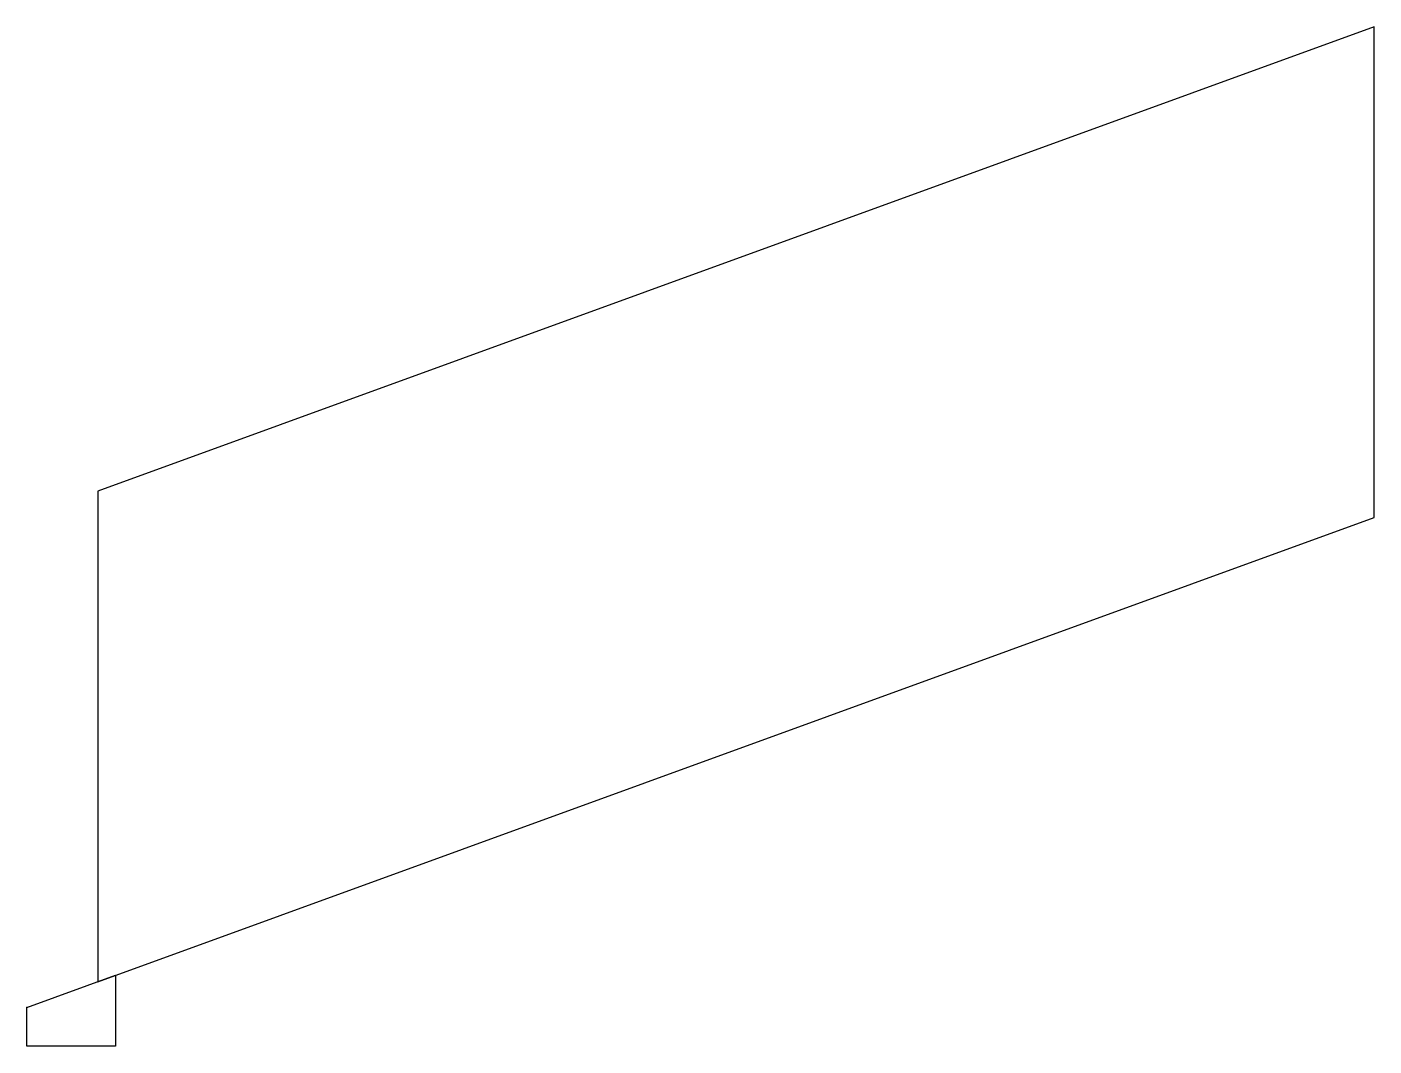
# Model space of a CAD drawing. Header units: millimetres. Extents: x 0 to 76.1, y -2.2 to 55.4.
import ezdxf

# ---------------------------------------------------------------- set-up
doc = ezdxf.new("R2010")
doc.units = ezdxf.units.MM
doc.layers.get('0').update_dxf_attribs({"linetype": 'CONTINUOUS'})

msp = doc.modelspace()

# ---------------------------------------------------------------- linework, layer by layer
for points in [[(4, 29.156), (4, 1.456), (76.051, 27.68), (76.051, 55.38)], [(0, 0), (5, 1.82), (5, -2.18), (0, -2.18)]]:
    msp.add_lwpolyline(points, close=True)
msp.add_point((0, 0))

doc.saveas('drawing.dxf')
